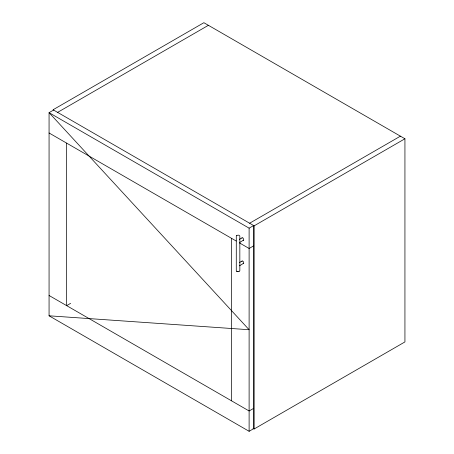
<?xml version="1.0" encoding="UTF-8"?>
<svg xmlns="http://www.w3.org/2000/svg" width="454" height="454" viewBox="0 0 454 454"><rect width="100%" height="100%" fill="white"/><g stroke="black" fill="none" stroke-linecap="round" stroke-linejoin="round"><path stroke-width="0.68" d="M241.863 238.112L242.374 237.737L243.14 238.123L243.77 239.962L239.502 242.589M241.863 261.328L242.374 260.954L243.14 261.339L243.77 263.178L239.502 265.806M236.818 235.325L236.284 236.08L236.279 270.72L236.818 271.486M53.589 110.05L49.066 112.66L49.066 315.802L249.115 431.3L253.638 428.69L253.638 225.547L249.115 228.158L49.066 112.66L249.115 329.729L49.066 315.802M57.613 112.371L208.403 25.311M70.614 303.357L66.659 305.644L66.659 143.129M249.621 223.226L400.411 136.166M404.934 138.776L203.88 22.7L53.084 109.76L254.144 225.837L404.934 138.776L404.934 341.919L254.144 428.979L253.014 428.326M239.326 239.411L242.152 237.777M253.638 245.864L249.115 248.474L239.298 242.805M239.326 262.628L242.152 260.993M253.638 408.373L249.115 410.984L49.066 295.486M236.823 235.32L238.923 235.161L239.837 236.091L239.837 270.72L238.929 271.651M238.923 271.657L237.192 271.657M243.48 240.297L243.179 240.325M243.48 263.513L243.179 263.541M236.823 271.492L237.187 271.651M49.066 132.977L236.228 241.034M254.144 225.837L254.144 428.979M249.115 228.158L249.115 431.3M231.523 238.316L231.523 400.831"/></g></svg>
